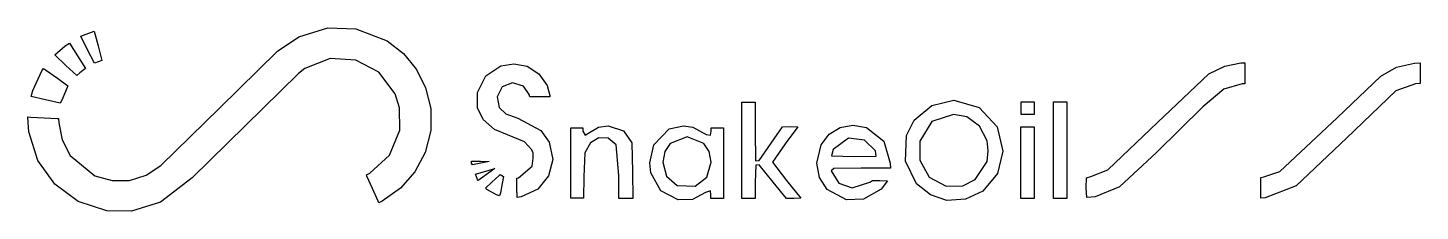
# Model space of a CAD drawing. Extents: x -31 to 72, y -220 to 85.
# Drawn here: x 4.4 to 54.8, y -17 to -10.4 of the extents above.
import ezdxf

# ---------------------------------------------------------------- set-up
doc = ezdxf.new("R2010")
doc.units = 0

msp = doc.modelspace()

# ---------------------------------------------------------------- linework, layer by layer
at = {"layer": 'Layer 1'}
for p, q in [((6.351823, -10.72365), (6.826839, -10.542929)), ((6.826839, -10.542929), (6.973096, -11.074702)), ((14.228533, -10.747282), (15.278683, -10.428894)), ((15.278683, -10.428894), (16.285513, -10.456144)), ((16.285513, -10.456144), (17.427323, -10.893669)), ((5.407536, -11.403011), (5.778137, -11.069725)), ((5.778137, -11.069725), (5.945997, -10.97384)), ((5.945997, -10.97384), (6.514208, -11.889296)), ((6.58707, -11.2197), (6.351823, -10.72365)), ((13.46077, -11.264777), (14.228533, -10.747282)), ((17.427323, -10.893669), (18.01883, -11.355485)), ((5.80665, -11.7813), (5.407536, -11.403011)), ((6.587071, -11.2197), (6.58707, -11.2197)), ((6.841104, -11.705128), (6.587071, -11.2197)), ((6.973096, -11.074702), (7.114245, -11.601366)), ((11.36383, -13.320057), (13.46077, -11.264777)), ((15.357394, -11.534141), (14.44729, -11.890249)), ((16.291712, -11.59205), (15.357394, -11.534141)), ((18.01883, -11.355485), (18.483394, -11.925164)), ((4.616819, -12.68091), (4.942791, -11.981539)), ((4.942791, -11.981539), (5.001509, -11.890442)), ((5.001509, -11.890442), (5.069686, -11.939698)), ((5.069686, -11.939698), (5.505368, -12.245709)), ((6.201606, -12.148542), (5.80665, -11.7813)), ((6.317152, -12.048695), (6.201606, -12.148542)), ((6.473453, -11.924773), (6.317152, -12.048695)), ((6.514208, -11.889296), (6.473453, -11.924773)), ((6.981535, -11.653247), (6.841104, -11.705128)), ((7.114245, -11.601366), (6.981535, -11.653247)), ((14.216113, -12.068119), (10.376593, -15.834009)), ((14.44729, -11.890249), (14.216113, -12.068119)), ((17.119747, -12.027447), (16.291712, -11.59205)), ((17.711, -12.803802), (17.119747, -12.027447)), ((18.483394, -11.925164), (18.812265, -12.589103)), ((20.994876, -12.152185), (21.52902, -11.790004)), ((21.52902, -11.790004), (22.007052, -11.717914)), ((22.007052, -11.717914), (22.478917, -11.805633)), ((22.478917, -11.805633), (22.903274, -12.081652)), ((47.123026, -12.082083), (47.707071, -11.802639)), ((47.707071, -11.802639), (48.287246, -11.691179)), ((48.287246, -11.691179), (48.42416, -11.690656)), ((48.42416, -11.690656), (48.4242, -12.0654)), ((48.4242, -12.0654), (48.4242, -12.4401)), ((53.339964, -12.164156), (53.913077, -11.84649)), ((53.913077, -11.84649), (54.556514, -11.6983)), ((54.556514, -11.6983), (54.765488, -11.682442)), ((54.765488, -11.682442), (54.7655, -12.0572)), ((54.7655, -12.0572), (54.7655, -12.4319)), ((5.505368, -12.245709), (5.883322, -12.511296)), ((5.883322, -12.511296), (5.796301, -12.714766)), ((20.685453, -12.753797), (20.994876, -12.152185)), ((21.582031, -12.556884), (21.396514, -12.909552)), ((21.955725, -12.403959), (21.582031, -12.556884)), ((22.350108, -12.525369), (21.955725, -12.403959)), ((22.552048, -12.832792), (22.350108, -12.525369)), ((22.903274, -12.081652), (23.204051, -12.504285)), ((23.204051, -12.504285), (23.304215, -12.868022)), ((45.267946, -13.837643), (47.123026, -12.082083)), ((48.330522, -12.440548), (47.663338, -12.63379)), ((48.4242, -12.4401), (48.330522, -12.440548)), ((51.769874, -13.673566), (53.339964, -12.164156)), ((54.59542, -12.449677), (53.888096, -12.696101)), ((54.7655, -12.4319), (54.59542, -12.449677)), ((4.558125, -12.895663), (4.616819, -12.68091)), ((5.076, -13.024), (4.558125, -12.895663)), ((5.606251, -13.144639), (5.076, -13.024)), ((5.076, -13.024), (5.076, -13.024)), ((5.66335, -13.027793), (5.606251, -13.144639)), ((5.796301, -12.714766), (5.66335, -13.027793)), ((17.872784, -13.304873), (17.711, -12.803802)), ((18.812265, -12.589103), (18.996693, -13.333699)), ((20.692666, -13.306739), (20.685453, -12.753797)), ((21.396514, -12.909552), (21.468571, -13.299436)), ((22.576396, -12.91566), (22.552048, -12.832792)), ((22.940298, -12.91568), (22.576396, -12.91566)), ((23.3042, -12.9157), (22.940298, -12.91568)), ((23.304215, -12.868022), (23.3042, -12.9157)), ((37.108402, -13.219915), (37.912436, -13.031109)), ((37.912436, -13.031109), (38.818819, -13.293917)), ((47.663338, -12.63379), (46.910943, -13.276615)), ((53.888096, -12.696101), (52.097836, -14.400141)), ((9.2472, -15.392097), (11.36383, -13.320057)), ((17.88049, -14.119149), (17.872784, -13.304873)), ((18.996693, -13.333699), (18.996469, -14.126357)), ((20.896755, -13.729127), (20.692666, -13.306739)), ((21.468571, -13.299436), (21.712769, -13.529593)), ((21.712769, -13.529593), (22.141677, -13.685324)), ((30.2507, -14.8397), (30.2507, -13.1031)), ((30.2507, -13.1031), (30.4885, -13.1031)), ((30.4885, -13.1031), (30.7263, -13.1031)), ((30.7263, -13.1031), (30.7263, -14.1523)), ((36.479346, -13.749289), (37.108402, -13.219915)), ((37.896313, -13.544942), (37.117602, -13.806605)), ((38.373628, -13.637996), (37.896313, -13.544942)), ((38.818819, -13.293917), (39.472316, -13.996108)), ((40.3391, -13.3193), (40.3391, -13.0887)), ((40.3391, -13.0887), (40.5769, -13.0887)), ((40.3391, -13.5499), (40.3391, -13.3193)), ((40.5769, -13.5499), (40.3391, -13.5499)), ((40.5769, -13.0887), (40.8147, -13.0887)), ((40.8147, -13.5499), (40.5769, -13.5499)), ((40.8147, -13.0887), (40.8147, -13.3193)), ((40.8147, -13.3193), (40.8147, -13.5499)), ((41.5065, -14.8325), (41.5065, -13.0887)), ((41.5065, -13.0887), (41.7515, -13.0887)), ((41.7515, -13.0887), (41.9965, -13.0887)), ((41.9965, -13.0887), (41.9965, -14.8325)), ((46.910943, -13.276615), (45.239153, -14.916955)), ((4.444716, -13.833741), (4.434618, -13.634782)), ((4.434618, -13.634782), (4.541242, -13.643142)), ((4.47483, -14.17682), (4.444716, -13.833741)), ((4.541242, -13.643142), (5.503588, -13.694019)), ((5.503588, -13.694019), (5.5442, -13.694)), ((5.5442, -13.694), (5.553088, -13.849337)), ((5.553088, -13.849337), (5.677124, -14.46738)), ((21.30235, -14.090057), (20.896755, -13.729127)), ((21.775873, -14.281887), (21.30235, -14.090057)), ((22.141677, -13.685324), (22.978141, -14.126279)), ((24.068, -15.2937), (24.068, -14.0255)), ((24.068, -14.0255), (24.2842, -14.0255)), ((24.2842, -14.0255), (24.5003, -14.0255)), ((24.5003, -14.0255), (24.5003, -14.1451)), ((24.738097, -14.198039), (25.058986, -14.001476)), ((25.058986, -14.001476), (25.416861, -13.958888)), ((25.416861, -13.958888), (25.970257, -14.136296)), ((27.058144, -14.63798), (27.620532, -14.069068)), ((27.620532, -14.069068), (28.132157, -13.962157)), ((28.132157, -13.962157), (28.467907, -14.001725)), ((28.467907, -14.001725), (28.961349, -14.27091)), ((29.140996, -14.147972), (29.141, -14.0255)), ((29.141, -14.0255), (29.3644, -14.0255)), ((29.3644, -14.0255), (29.5878, -14.0255)), ((29.5878, -14.0255), (29.5878, -15.3009)), ((31.306874, -14.58034), (31.716353, -13.989449)), ((31.716353, -13.989449), (31.992366, -13.985536)), ((32.268379, -13.989046), (31.806565, -14.612675)), ((31.992366, -13.985536), (32.268379, -13.989046)), ((33.407352, -14.256364), (33.798051, -14.017974)), ((33.798051, -14.017974), (34.255438, -13.936258)), ((34.255438, -13.936258), (34.746726, -14.023591)), ((34.746726, -14.023591), (35.379885, -14.505933)), ((36.196437, -14.303546), (36.479346, -13.749289)), ((37.117602, -13.806605), (36.675593, -14.510049)), ((38.838661, -13.972026), (38.373628, -13.637996)), ((39.117198, -14.495377), (38.838661, -13.972026)), ((39.472316, -13.996108), (39.680805, -14.868576)), ((40.3247, -15.2865), (40.3247, -13.9966)), ((40.3247, -13.9966), (40.5697, -13.9966)), ((40.5697, -13.9966), (40.8147, -13.9966)), ((40.8147, -13.9966), (40.8147, -15.2865)), ((43.474406, -15.548603), (45.267946, -13.837643)), ((49.697454, -15.608306), (51.769874, -13.673566)), ((4.79418, -15.209889), (4.47483, -14.17682)), ((5.677124, -14.46738), (5.964286, -15.027007)), ((17.503622, -15.016318), (17.88049, -14.119149)), ((18.996469, -14.126357), (18.796914, -14.914441)), ((22.383171, -14.540556), (21.775873, -14.281887)), ((22.65179, -14.829252), (22.383171, -14.540556)), ((22.978141, -14.126279), (23.282312, -14.547019)), ((23.282312, -14.547019), (23.414839, -15.171078)), ((24.5003, -14.1451), (24.578845, -14.298959)), ((24.77399, -14.572032), (24.569462, -14.928748)), ((24.578845, -14.298959), (24.738097, -14.198039)), ((25.074424, -14.391439), (24.77399, -14.572032)), ((25.4132, -14.400515), (25.074424, -14.391439)), ((25.705779, -14.64918), (25.4132, -14.400515)), ((25.970257, -14.136296), (26.269032, -14.573787)), ((26.269032, -14.573787), (26.298081, -15.614397)), ((27.657726, -14.595649), (27.459737, -14.888658)), ((28.262639, -14.358237), (27.657726, -14.595649)), ((28.868666, -14.598158), (28.262639, -14.358237)), ((28.961349, -14.27091), (29.112172, -14.299298)), ((29.112172, -14.299298), (29.140996, -14.147972)), ((30.7263, -14.1523), (30.743594, -15.21879)), ((30.869591, -15.203657), (31.306874, -14.58034)), ((33.116126, -14.639053), (33.407352, -14.256364)), ((34.106375, -14.407575), (33.550379, -14.809113)), ((34.682242, -14.470732), (34.106375, -14.407575)), ((35.080806, -14.854181), (34.682242, -14.470732)), ((35.379885, -14.505933), (35.607088, -15.307146)), ((36.155639, -15.231329), (36.196437, -14.303546)), ((36.675593, -14.510049), (36.675593, -15.198278)), ((39.149329, -14.861369), (39.117198, -14.495377)), ((52.097836, -14.400141), (50.288246, -16.124101)), ((5.964286, -15.027007), (6.85668, -15.755282)), ((16.79379, -15.660039), (17.503622, -15.016318)), ((18.796914, -14.914441), (18.429194, -15.615137)), ((22.70612, -14.939229), (22.65179, -14.829252)), ((22.705597, -15.127285), (22.70612, -14.939229)), ((24.569462, -14.928748), (24.532635, -15.801747)), ((25.7935, -15.7441), (25.705779, -14.64918)), ((26.915919, -15.286518), (27.058144, -14.63798)), ((27.459737, -14.888658), (27.393017, -15.264902)), ((29.064692, -14.888918), (28.868666, -14.598158)), ((29.130956, -15.2649), (29.064692, -14.888918)), ((30.2507, -16.5764), (30.2507, -14.8397)), ((31.806565, -14.612675), (31.348985, -15.267624)), ((32.955261, -15.308154), (33.116126, -14.639053)), ((33.550379, -14.809113), (33.487122, -15.035298)), ((33.487122, -15.035298), (34.299875, -15.063154)), ((34.299875, -15.063154), (35.104711, -15.045859)), ((35.10471, -15.04586), (35.080806, -14.854181)), ((35.104711, -15.045859), (35.10471, -15.04586)), ((39.109626, -15.240142), (39.149329, -14.861369)), ((39.680805, -14.868576), (39.488879, -15.678731)), ((41.5065, -16.5764), (41.5065, -14.8325)), ((41.9965, -14.8325), (41.9965, -16.5764)), ((45.239153, -14.916955), (43.899553, -16.161855)), ((5.407975, -16.067064), (4.79418, -15.209889)), ((8.717275, -15.742161), (9.2472, -15.392097)), ((20.4772, -15.3009), (20.47204, -15.236046)), ((20.47204, -15.236046), (20.796413, -15.237181)), ((20.505041, -15.36575), (20.477198, -15.300897)), ((20.477198, -15.300897), (20.4772, -15.3009)), ((21.106374, -15.243535), (20.505041, -15.36575)), ((20.612298, -15.704702), (21.310101, -15.499944)), ((20.796413, -15.237181), (21.106374, -15.243535)), ((21.310101, -15.499944), (21.103409, -15.65489)), ((22.176456, -15.827566), (22.66349, -15.414975)), ((22.66349, -15.414975), (22.705597, -15.127285)), ((23.414839, -15.171078), (23.261457, -15.763678)), ((24.068, -16.562), (24.068, -15.2937)), ((26.954184, -15.656989), (26.915919, -15.286518)), ((27.393017, -15.264902), (27.526497, -15.777056)), ((28.982147, -15.810329), (29.130956, -15.2649)), ((29.5878, -15.3009), (29.5878, -16.5764)), ((30.745915, -15.373353), (30.726338, -15.988264)), ((30.743594, -15.21879), (30.869591, -15.203657)), ((30.8761, -15.368178), (30.745915, -15.373353)), ((31.373787, -15.983089), (30.8761, -15.368178)), ((31.348985, -15.267624), (31.864845, -15.929354)), ((33.049676, -15.819448), (32.955261, -15.308154)), ((33.568127, -15.491112), (33.47167, -15.579411)), ((33.47167, -15.579411), (33.756481, -16.022032)), ((34.5631, -15.4811), (33.568127, -15.491112)), ((35.616441, -15.481098), (34.5631, -15.4811)), ((35.607088, -15.307146), (35.616441, -15.481098)), ((36.55904, -16.045786), (36.155639, -15.231329)), ((36.675593, -15.198278), (37.020571, -15.806945)), ((38.680227, -15.891052), (39.109626, -15.240142)), ((40.3247, -16.5764), (40.3247, -15.2865)), ((40.8147, -15.2865), (40.8147, -16.5764)), ((42.856295, -15.783073), (43.474406, -15.548603)), ((6.258852, -16.690361), (5.407975, -16.067064)), ((6.85668, -15.755282), (7.478496, -15.930365)), ((7.478496, -15.930365), (8.113201, -15.923788)), ((8.113201, -15.923788), (8.717275, -15.742161)), ((10.376593, -15.834009), (9.230843, -16.714315)), ((16.67516, -15.728294), (16.79379, -15.660039)), ((16.694637, -15.774027), (16.67516, -15.728294)), ((16.890708, -16.216089), (16.694637, -15.774027)), ((18.429194, -15.615137), (17.907878, -16.207255)), ((20.6921, -15.8955), (20.612298, -15.704702)), ((20.713364, -15.927984), (20.6921, -15.8955)), ((20.801744, -15.865613), (20.713364, -15.927984)), ((21.103409, -15.65489), (20.801744, -15.865613)), ((20.981324, -16.208776), (21.209547, -15.993532)), ((21.209547, -15.993532), (21.475864, -15.743749)), ((21.475864, -15.743749), (21.513958, -15.70921)), ((21.513958, -15.70921), (21.570884, -15.746882)), ((21.579652, -16.03274), (21.515424, -16.374605)), ((21.570884, -15.746882), (21.627809, -15.784552)), ((21.627809, -15.784552), (21.579652, -16.03274)), ((22.108, -15.8448), (22.176456, -15.827566)), ((22.108, -16.1962), (22.108, -15.8448)), ((23.261457, -15.763678), (22.865225, -16.240996)), ((24.532635, -15.801747), (24.526953, -16.561978)), ((25.8, -16.5764), (25.7935, -15.7441)), ((26.298081, -15.614397), (26.3033, -16.576396)), ((27.316109, -16.29984), (26.954184, -15.656989)), ((27.526497, -15.777056), (27.906348, -16.108746)), ((28.557592, -16.133686), (28.982147, -15.810329)), ((30.726338, -15.988264), (30.7263, -16.5764)), ((31.8555, -16.5764), (31.373787, -15.983089)), ((31.864845, -15.929354), (32.381273, -16.564371)), ((33.333243, -16.249935), (33.049676, -15.819448)), ((33.756481, -16.022032), (34.229645, -16.197501)), ((34.229645, -16.197501), (34.873356, -15.994658)), ((34.873356, -15.994658), (34.963471, -15.927872)), ((34.963471, -15.927872), (35.2373, -15.9278)), ((35.2373, -15.9278), (35.511087, -15.936085)), ((35.511087, -15.936085), (35.282191, -16.245646)), ((37.059567, -16.445021), (36.55904, -16.045786)), ((37.020571, -15.806945), (37.636899, -16.135452)), ((38.227788, -16.122781), (38.680227, -15.891052)), ((39.488879, -15.678731), (38.955067, -16.315816)), ((42.6882, -16.1903), (42.709699, -15.836143)), ((42.709699, -15.836143), (42.856295, -15.783073)), ((49.0007, -15.8152), (49.10879, -15.797124)), ((49.0007, -16.1919), (49.0007, -15.8152)), ((49.10879, -15.797124), (49.697454, -15.608306)), ((17.094389, -16.674955), (16.890708, -16.216089)), ((17.907878, -16.207255), (17.247539, -16.669607)), ((21.029397, -16.249489), (20.981324, -16.208776)), ((21.3759, -16.447), (21.029397, -16.249489)), ((21.490178, -16.478152), (21.3759, -16.447)), ((21.3759, -16.447), (21.3759, -16.447)), ((21.515424, -16.374605), (21.490178, -16.478152)), ((22.108003, -16.19613), (22.108, -16.1962)), ((22.126018, -16.5472), (22.108003, -16.19613)), ((22.269202, -16.519209), (22.126018, -16.5472)), ((22.865225, -16.240996), (22.269202, -16.519209)), ((24.2975, -16.562), (24.068, -16.562)), ((24.526953, -16.561978), (24.2975, -16.562)), ((26.0517, -16.5764), (25.8, -16.5764)), ((26.3033, -16.576396), (26.0517, -16.5764)), ((27.9448, -16.6268), (27.316109, -16.29984)), ((27.906348, -16.108746), (28.557594, -16.133689)), ((28.465941, -16.608108), (27.944818, -16.626837)), ((28.929274, -16.361611), (28.465941, -16.608108)), ((28.557594, -16.133689), (28.557592, -16.133686)), ((29.109305, -16.305481), (28.929274, -16.361611)), ((29.1266, -16.4496), (29.109305, -16.305481)), ((29.1266, -16.5764), (29.1266, -16.4496)), ((29.3572, -16.5764), (29.1266, -16.5764)), ((29.5878, -16.5764), (29.3572, -16.5764)), ((30.4885, -16.5764), (30.2507, -16.5764)), ((30.7263, -16.5764), (30.4885, -16.5764)), ((32.120769, -16.576401), (31.8555, -16.5764)), ((32.381273, -16.564371), (32.120769, -16.576401)), ((34.0339, -16.6282), (33.333243, -16.249935)), ((34.648082, -16.600493), (34.033861, -16.628131)), ((35.282191, -16.245646), (34.648082, -16.600493)), ((37.6516, -16.6468), (37.059567, -16.445021)), ((37.636899, -16.135452), (38.227789, -16.122782)), ((38.334785, -16.604943), (37.651597, -16.6468)), ((38.227789, -16.122782), (38.227788, -16.122781)), ((38.955067, -16.315816), (38.334785, -16.604943)), ((40.5697, -16.5764), (40.3247, -16.5764)), ((40.8147, -16.5764), (40.5697, -16.5764)), ((41.7515, -16.5764), (41.5065, -16.5764)), ((41.9965, -16.5764), (41.7515, -16.5764)), ((42.688239, -16.190318), (42.6882, -16.1903)), ((42.717837, -16.541456), (42.688239, -16.190318)), ((43.011876, -16.521113), (42.717837, -16.541456)), ((43.899553, -16.161855), (43.011876, -16.521113)), ((49.000718, -16.568576), (49.0007, -16.1919)), ((49.166456, -16.549202), (49.000718, -16.568576)), ((50.288246, -16.124101), (49.166456, -16.549202)), ((7.28945, -17.0218), (6.258852, -16.690361)), ((8.186403, -17.031213), (7.289427, -17.021774)), ((7.289427, -17.021774), (7.28945, -17.0218)), ((9.230843, -16.714315), (8.186403, -17.031213)), ((17.121474, -16.737493), (17.094389, -16.674955)), ((17.247539, -16.669607), (17.121474, -16.737493)), ((27.944818, -16.626837), (27.9448, -16.6268)), ((34.033861, -16.628131), (34.0339, -16.6282)), ((37.651597, -16.6468), (37.6516, -16.6468))]:
    msp.add_line(p, q, dxfattribs=at)

doc.saveas('drawing.dxf')
